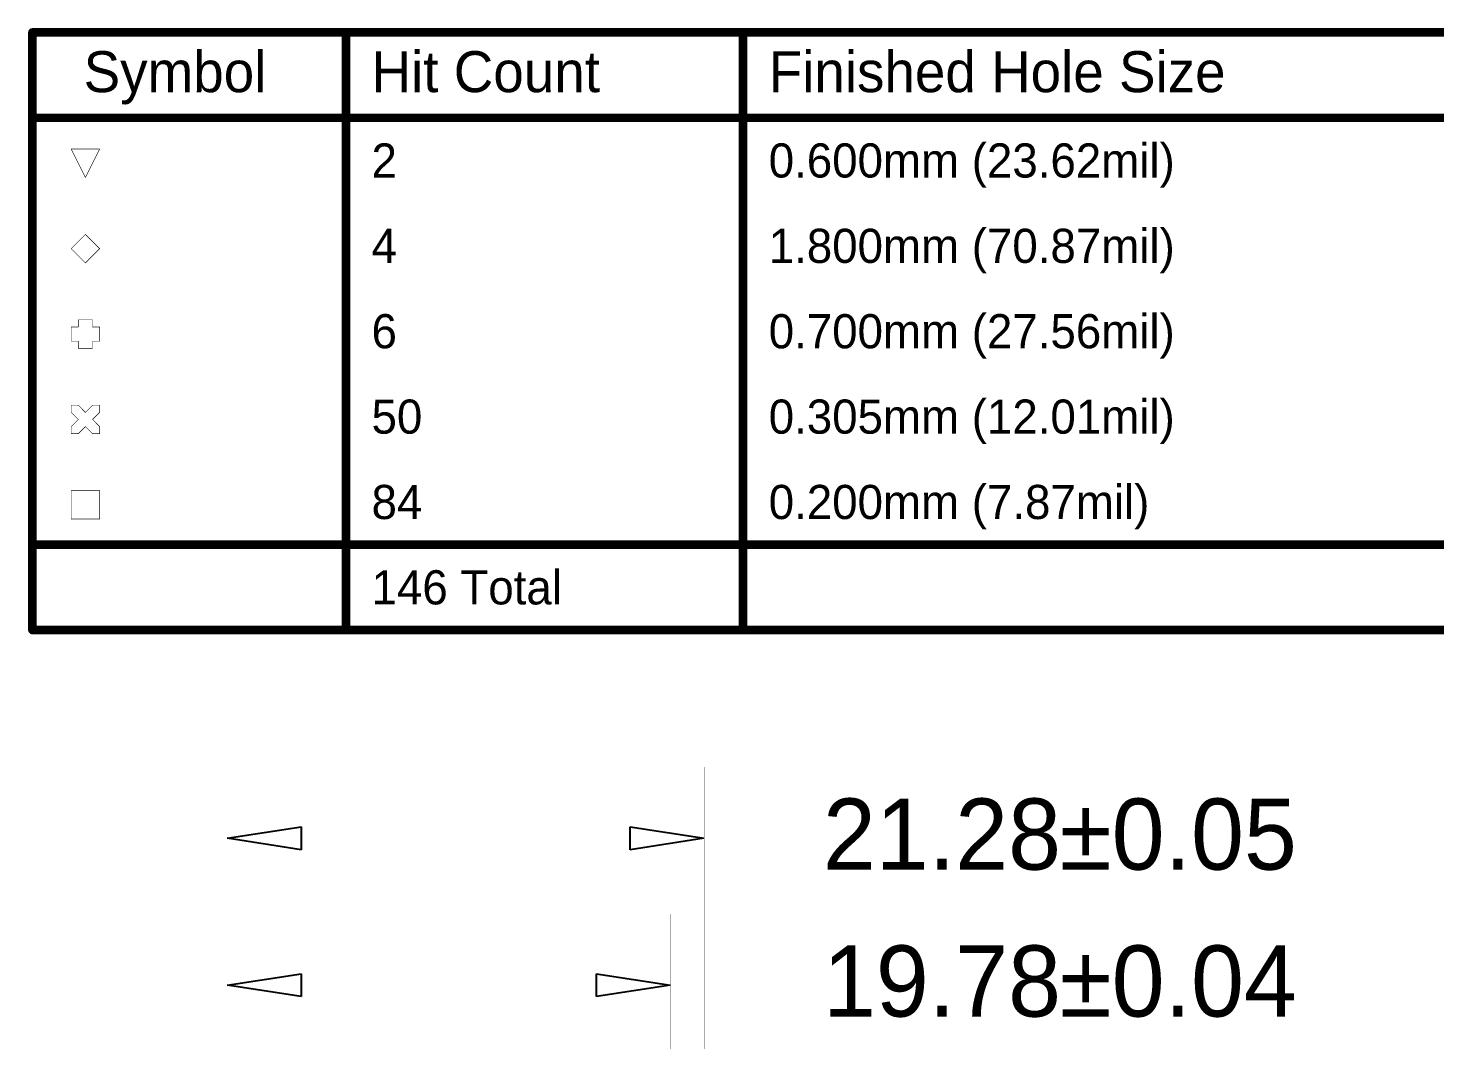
# Model space of a CAD drawing. Header units: millimetres. Extents: x 111 to 521, y 105 to 375.
# Drawn here: x 180.3 to 243.1, y 184.7 to 229.9 of the extents above; entities that cross this region are included whole.
import ezdxf

# ---------------------------------------------------------------- set-up
doc = ezdxf.new("R2010")
doc.units = ezdxf.units.MM
doc.layers.add('DrillDrawing', color=1, linetype='Continuous')

msp = doc.modelspace()

# ---------------------------------------------------------------- linework, layer by layer
at = {"layer": 'DrillDrawing'}
for p, q in [((189.223, 193.731), (192.525, 194.239)), ((192.525, 194.239), (192.525, 193.223)), ((207.201, 194.239), (210.503, 193.731)), ((207.201, 193.223), (207.201, 194.239)), ((192.525, 193.223), (189.223, 193.731)), ((210.503, 193.731), (207.201, 193.223)), ((189.223, 187.173), (192.525, 187.681)), ((192.525, 186.665), (189.223, 187.173)), ((192.525, 187.681), (192.525, 186.665)), ((205.701, 187.681), (209.003, 187.173)), ((205.701, 186.665), (205.701, 187.681)), ((209.003, 187.173), (205.701, 186.665))]:
    msp.add_line(p, q, dxfattribs=at)
for points, const_width in [([(180.525, 229.695), (279.051, 229.695)], 0.381), ([(180.525, 203.025), (180.525, 229.695)], 0.381), ([(194.517, 203.025), (194.517, 229.695)], 0.381), ([(212.242, 203.025), (212.242, 229.695)], 0.381), ([(180.525, 225.885), (279.051, 225.885)], 0.381), ([(182.255, 224.488), (183.525, 224.488)], 0.0254), ([(182.255, 224.488), (182.89, 223.218)], 0.0254), ([(182.89, 223.218), (183.525, 224.488)], 0.0254), ([(182.255, 220.043), (182.89, 220.678)], 0.0254), ([(182.89, 220.678), (183.525, 220.043)], 0.0254), ([(182.255, 220.043), (182.89, 219.408)], 0.0254), ([(182.89, 219.408), (183.525, 220.043)], 0.0254), ([(182.573, 216.55), (182.573, 216.868)], 0.0254), ([(182.573, 216.868), (183.208, 216.868)], 0.0254), ([(183.208, 216.55), (183.208, 216.868)], 0.0254), ([(182.255, 215.915), (182.255, 216.55)], 0.0254), ([(182.255, 216.55), (182.573, 216.55)], 0.0254), ([(183.208, 216.55), (183.525, 216.55)], 0.0254), ([(183.525, 215.915), (183.525, 216.55)], 0.0254), ([(182.255, 215.915), (182.573, 215.915)], 0.0254), ([(182.573, 215.598), (182.573, 215.915)], 0.0254), ([(182.573, 215.598), (183.208, 215.598)], 0.0254), ([(183.208, 215.915), (183.525, 215.915)], 0.0254), ([(183.208, 215.598), (183.208, 215.915)], 0.0254), ([(182.255, 212.74), (182.255, 213.058)], 0.0254), ([(182.255, 213.058), (182.573, 213.058)], 0.0254), ([(182.573, 213.058), (182.89, 212.74)], 0.0254), ([(182.89, 212.74), (183.208, 213.058)], 0.0254), ([(183.208, 213.058), (183.525, 213.058)], 0.0254), ([(183.525, 212.74), (183.525, 213.058)], 0.0254), ([(182.255, 212.74), (182.573, 212.423)], 0.0254), ([(182.255, 212.105), (182.573, 212.423)], 0.0254), ([(183.208, 212.423), (183.525, 212.74)], 0.0254), ([(183.208, 212.423), (183.525, 212.105)], 0.0254), ([(182.255, 211.788), (182.255, 212.105)], 0.0254), ([(182.255, 211.788), (182.573, 211.788)], 0.0254), ([(182.573, 211.788), (182.89, 212.105)], 0.0254), ([(182.89, 212.105), (183.208, 211.788)], 0.0254), ([(183.208, 211.788), (183.525, 211.788)], 0.0254), ([(183.525, 211.788), (183.525, 212.105)], 0.0254), ([(182.255, 209.248), (183.525, 209.248)], 0.0254), ([(182.255, 207.978), (182.255, 209.248)], 0.0254), ([(183.525, 207.978), (183.525, 209.248)], 0.0254), ([(182.255, 207.978), (183.525, 207.978)], 0.0254), ([(180.525, 206.835), (279.051, 206.835)], 0.381), ([(180.525, 203.025), (279.051, 203.025)], 0.381), ([(189.223, 153.304), (189.223, 196.906)], 0.0038), ([(210.503, 169.804), (210.503, 196.906)], 0.0038), ([(189.223, 193.731), (210.503, 193.731)], 0.0038), ([(210.503, 193.731), (215.805, 193.731)], 0.0038), ([(189.223, 153.304), (189.223, 190.348)], 0.0038), ([(209.003, 169.804), (209.003, 190.348)], 0.0038), ([(189.223, 187.173), (209.003, 187.173)], 0.0038), ([(209.003, 187.173), (215.805, 187.173)], 0.0038)]:
    msp.add_lwpolyline(points, dxfattribs=dict(at, const_width=const_width))
for points, const_width in [([(180.43, 229.695, 1), (180.62, 229.695, 1)], 0.191), ([(180.43, 229.695, 1), (180.62, 229.695, 1)], 0.191), ([(194.422, 229.695, 1), (194.612, 229.695, 1)], 0.191), ([(212.146, 229.695, 1), (212.337, 229.695, 1)], 0.191), ([(180.43, 225.885, 1), (180.62, 225.885, 1)], 0.191), ([(182.249, 224.488, 1), (182.262, 224.488, 1)], 0.0127), ([(182.249, 224.488, 1), (182.262, 224.488, 1)], 0.0127), ([(183.519, 224.488, 1), (183.532, 224.488, 1)], 0.0127), ([(183.519, 224.488, 1), (183.532, 224.488, 1)], 0.0127), ([(182.884, 223.218, 1), (182.897, 223.218, 1)], 0.0127), ([(182.884, 223.218, 1), (182.897, 223.218, 1)], 0.0127), ([(182.884, 220.678, 1), (182.897, 220.678, 1)], 0.0127), ([(182.884, 220.678, 1), (182.897, 220.678, 1)], 0.0127), ([(182.249, 220.043, 1), (182.262, 220.043, 1)], 0.0127), ([(182.249, 220.043, 1), (182.262, 220.043, 1)], 0.0127), ([(183.519, 220.043, 1), (183.532, 220.043, 1)], 0.0127), ([(183.519, 220.043, 1), (183.532, 220.043, 1)], 0.0127), ([(182.884, 219.408, 1), (182.897, 219.408, 1)], 0.0127), ([(182.884, 219.408, 1), (182.897, 219.408, 1)], 0.0127), ([(182.567, 216.868, 1), (182.579, 216.868, 1)], 0.0127), ([(182.567, 216.868, 1), (182.579, 216.868, 1)], 0.0127), ([(183.202, 216.868, 1), (183.214, 216.868, 1)], 0.0127), ([(183.202, 216.868, 1), (183.214, 216.868, 1)], 0.0127), ([(182.249, 216.55, 1), (182.262, 216.55, 1)], 0.0127), ([(182.249, 216.55, 1), (182.262, 216.55, 1)], 0.0127), ([(182.567, 216.55, 1), (182.579, 216.55, 1)], 0.0127), ([(182.567, 216.55, 1), (182.579, 216.55, 1)], 0.0127), ([(183.202, 216.55, 1), (183.214, 216.55, 1)], 0.0127), ([(183.202, 216.55, 1), (183.214, 216.55, 1)], 0.0127), ([(183.519, 216.55, 1), (183.532, 216.55, 1)], 0.0127), ([(183.519, 216.55, 1), (183.532, 216.55, 1)], 0.0127), ([(182.249, 215.915, 1), (182.262, 215.915, 1)], 0.0127), ([(182.249, 215.915, 1), (182.262, 215.915, 1)], 0.0127), ([(182.567, 215.915, 1), (182.579, 215.915, 1)], 0.0127), ([(182.567, 215.915, 1), (182.579, 215.915, 1)], 0.0127), ([(182.567, 215.598, 1), (182.579, 215.598, 1)], 0.0127), ([(182.567, 215.598, 1), (182.579, 215.598, 1)], 0.0127), ([(183.202, 215.915, 1), (183.214, 215.915, 1)], 0.0127), ([(183.202, 215.915, 1), (183.214, 215.915, 1)], 0.0127), ([(183.202, 215.598, 1), (183.214, 215.598, 1)], 0.0127), ([(183.202, 215.598, 1), (183.214, 215.598, 1)], 0.0127), ([(183.519, 215.915, 1), (183.532, 215.915, 1)], 0.0127), ([(183.519, 215.915, 1), (183.532, 215.915, 1)], 0.0127), ([(182.249, 213.058, 1), (182.262, 213.058, 1)], 0.0127), ([(182.249, 213.058, 1), (182.262, 213.058, 1)], 0.0127), ([(182.567, 213.058, 1), (182.579, 213.058, 1)], 0.0127), ([(182.567, 213.058, 1), (182.579, 213.058, 1)], 0.0127), ([(183.202, 213.058, 1), (183.214, 213.058, 1)], 0.0127), ([(183.202, 213.058, 1), (183.214, 213.058, 1)], 0.0127), ([(183.519, 213.058, 1), (183.532, 213.058, 1)], 0.0127), ([(183.519, 213.058, 1), (183.532, 213.058, 1)], 0.0127), ([(182.249, 212.74, 1), (182.262, 212.74, 1)], 0.0127), ([(182.249, 212.74, 1), (182.262, 212.74, 1)], 0.0127), ([(182.567, 212.423, 1), (182.579, 212.423, 1)], 0.0127), ([(182.567, 212.423, 1), (182.579, 212.423, 1)], 0.0127), ([(182.884, 212.74, 1), (182.897, 212.74, 1)], 0.0127), ([(182.884, 212.74, 1), (182.897, 212.74, 1)], 0.0127), ([(183.202, 212.423, 1), (183.214, 212.423, 1)], 0.0127), ([(183.202, 212.423, 1), (183.214, 212.423, 1)], 0.0127), ([(183.519, 212.74, 1), (183.532, 212.74, 1)], 0.0127), ([(183.519, 212.74, 1), (183.532, 212.74, 1)], 0.0127), ([(182.249, 212.105, 1), (182.262, 212.105, 1)], 0.0127), ([(182.249, 212.105, 1), (182.262, 212.105, 1)], 0.0127), ([(182.249, 211.788, 1), (182.262, 211.788, 1)], 0.0127), ([(182.249, 211.788, 1), (182.262, 211.788, 1)], 0.0127), ([(182.567, 211.788, 1), (182.579, 211.788, 1)], 0.0127), ([(182.567, 211.788, 1), (182.579, 211.788, 1)], 0.0127), ([(182.884, 212.105, 1), (182.897, 212.105, 1)], 0.0127), ([(182.884, 212.105, 1), (182.897, 212.105, 1)], 0.0127), ([(183.202, 211.788, 1), (183.214, 211.788, 1)], 0.0127), ([(183.202, 211.788, 1), (183.214, 211.788, 1)], 0.0127), ([(183.519, 212.105, 1), (183.532, 212.105, 1)], 0.0127), ([(183.519, 212.105, 1), (183.532, 212.105, 1)], 0.0127), ([(183.519, 211.788, 1), (183.532, 211.788, 1)], 0.0127), ([(183.519, 211.788, 1), (183.532, 211.788, 1)], 0.0127), ([(182.249, 209.248, 1), (182.262, 209.248, 1)], 0.0127), ([(182.249, 209.248, 1), (182.262, 209.248, 1)], 0.0127), ([(183.519, 209.248, 1), (183.532, 209.248, 1)], 0.0127), ([(183.519, 209.248, 1), (183.532, 209.248, 1)], 0.0127), ([(182.249, 207.978, 1), (182.262, 207.978, 1)], 0.0127), ([(182.249, 207.978, 1), (182.262, 207.978, 1)], 0.0127), ([(183.519, 207.978, 1), (183.532, 207.978, 1)], 0.0127), ([(183.519, 207.978, 1), (183.532, 207.978, 1)], 0.0127), ([(180.43, 206.835, 1), (180.62, 206.835, 1)], 0.191), ([(180.43, 203.025, 1), (180.62, 203.025, 1)], 0.191), ([(180.43, 203.025, 1), (180.62, 203.025, 1)], 0.191), ([(194.422, 203.025, 1), (194.612, 203.025, 1)], 0.191), ([(212.146, 203.025, 1), (212.337, 203.025, 1)], 0.191), ([(189.222, 196.906, 1), (189.224, 196.906, 1)], 0.0019), ([(210.502, 196.906, 1), (210.504, 196.906, 1)], 0.0019), ([(189.222, 193.731, 1), (189.224, 193.731, 1)], 0.0019), ([(210.502, 193.731, 1), (210.504, 193.731, 1)], 0.0019), ([(210.502, 193.731, 1), (210.504, 193.731, 1)], 0.0019), ([(215.804, 193.731, 1), (215.806, 193.731, 1)], 0.0019), ([(189.222, 190.348, 1), (189.224, 190.348, 1)], 0.0019), ([(209.002, 190.348, 1), (209.004, 190.348, 1)], 0.0019), ([(189.222, 187.173, 1), (189.224, 187.173, 1)], 0.0019), ([(209.002, 187.173, 1), (209.004, 187.173, 1)], 0.0019), ([(209.002, 187.173, 1), (209.004, 187.173, 1)], 0.0019), ([(215.804, 187.173, 1), (215.806, 187.173, 1)], 0.0019)]:
    msp.add_lwpolyline(points, format="xyb", close=True, dxfattribs=dict(at, const_width=const_width))

# ---------------------------------------------------------------- texts
for s, height, p in [('Symbol', 1.8288, (182.811, 227.028)), ('Hit Count', 1.8288, (195.66, 227.028)), ('Finished Hole Size', 1.8288, (213.385, 227.028)), ('2', 1.524, (195.66, 223.218)), ('0.600mm (23.62mil)', 1.524, (213.385, 223.218)), ('1.800mm (70.87mil)', 1.524, (213.385, 219.408)), ('4', 1.524, (195.66, 219.408)), ('6', 1.524, (195.66, 215.598)), ('0.700mm (27.56mil)', 1.524, (213.385, 215.598)), ('50', 1.524, (195.66, 211.788)), ('0.305mm (12.01mil)', 1.524, (213.385, 211.788)), ('84', 1.524, (195.66, 207.978)), ('0.200mm (7.87mil)', 1.524, (213.385, 207.978)), ('146 Total', 1.524, (195.66, 204.168)), ('21.28', 3.175, (215.805, 192.332)), ('±0.05', 3.175, (226.362, 192.332)), ('19.78', 3.175, (215.805, 185.775)), ('±0.04', 3.175, (226.362, 185.775))]:
    msp.add_text(s, height=height, dxfattribs=at).set_placement(p)

doc.saveas('drawing.dxf')
